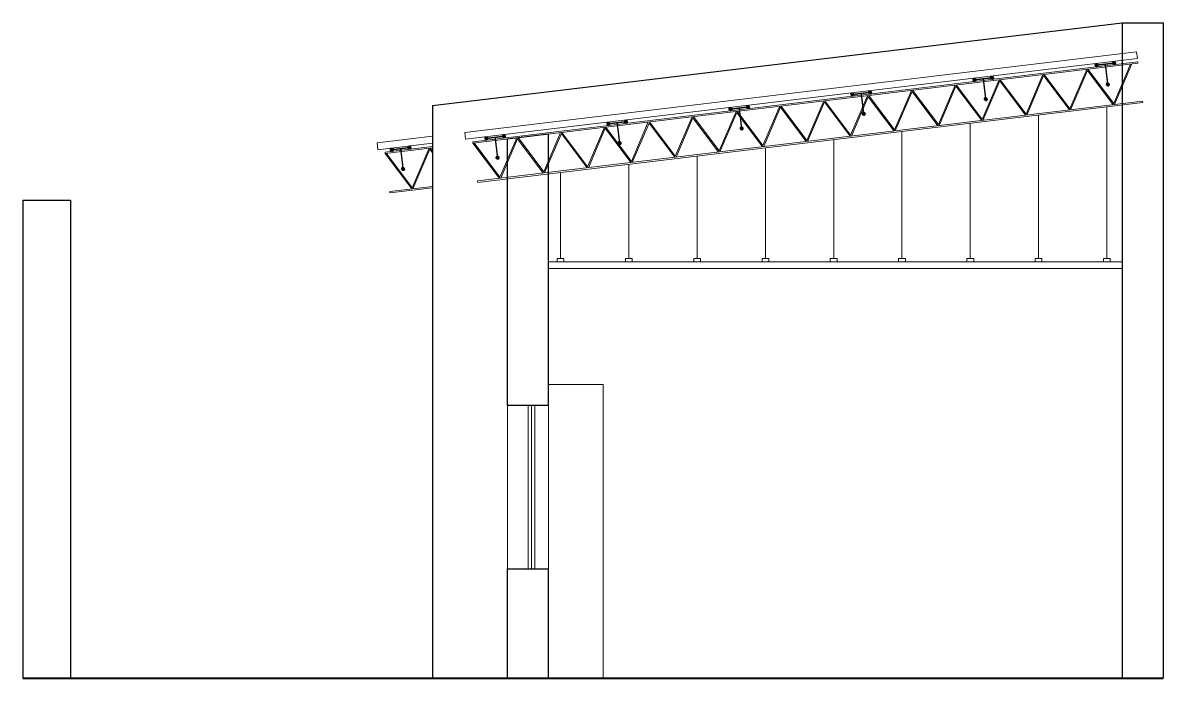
# Model space of a CAD drawing. Header units: millimetres. Extents: x 461.5 to 558.8, y 615.3 to 694.8.
# Drawn here: x 479.76 to 488.11, y 632.41 to 637.21 of the extents above; entities that cross this region are included whole.
import ezdxf

# ---------------------------------------------------------------- set-up
doc = ezdxf.new("R2010")
doc.units = ezdxf.units.MM
doc.header["$LTSCALE"] = 5
for name, color, linetype, lineweight in [('0.10 correas', 164, 'Continuous', 0), ('aberturas', 37, 'Continuous', 5), ('barrido', 36, 'Continuous', 5), ('filigranas', 151, 'Continuous', 9), ('linea tierra', 71, 'Continuous', 40), ('muros', 81, 'Continuous', 30), ('muros nuevos', 1, 'Continuous', 30)]:
    doc.layers.add(name, color=color, linetype=linetype, lineweight=lineweight)

# ---------------------------------------------------------------- blocks, each defined once
blk = doc.blocks.new('correa')
at = {"layer": '0.10 correas'}
h = blk.add_hatch(dxfattribs=at)
h.set_pattern_fill('ANSI31', color=256, scale=0.01, style=0)
h.set_pattern_definition([(45, (85.9811707, -102.5951303), (-0.000883883476, 0.000883883476), [])])
h.paths.add_polyline_path([(-0.077, 0, 1), (-0.053, 0, 1)])
h = blk.add_hatch(dxfattribs=at)
h.set_pattern_fill('ANSI31', color=256, scale=0.01, style=0)
h.set_pattern_definition([(45, (86.1111707, -102.5951303), (-0.000883883476, 0.000883883476), [])])
h.paths.add_polyline_path([(0.053, 0, 1), (0.077, 0, 1)])
h = blk.add_hatch(dxfattribs=at)
h.set_pattern_fill('ANSI31', color=256, scale=0.01, style=0)
h.set_pattern_definition([(45, (86.0461707, -102.7451303), (-0.000883883476, 0.000883883476), [])])
h.paths.add_polyline_path([(-0.012, -0.15, 1), (0.012, -0.15, 1)])
at = {"layer": '0.10 correas', "const_width": 0.01}
for points in [[(-0.053, 0), (0.053, 0)], [(0, -0.138), (0, 0)]]:
    blk.add_lwpolyline(points, dxfattribs=at)
at = {"layer": '0.10 correas'}
for centre in [(-0.065, 0), (0.065, 0), (0, -0.15)]:
    blk.add_circle(centre, 0.012, dxfattribs=at)

msp = doc.modelspace()

# ---------------------------------------------------------------- linework, layer by layer
at = {"layer": 'aberturas'}
for p, q in [((483.6052, 635.4564), (487.8052, 635.4564)), ((483.6052, 635.4064), (487.8052, 635.4064)), ((483.6052, 634.5564), (484.0052, 634.5564)), ((484.0052, 634.5564), (484.0052, 632.4064)), ((483.3052, 633.2064), (483.3052, 634.4064)), ((483.6052, 634.4064), (483.6052, 633.2064))]:
    msp.add_line(p, q, dxfattribs=at)
at = {"layer": 'barrido'}
for p, q in [((482.9916, 636.4033), (487.9106, 636.9936)), ((482.9975, 636.3537), (487.9166, 636.944)), ((487.9166, 636.944), (487.9106, 636.9936)), ((487.1927, 635.4814), (487.1927, 636.5308)), ((487.6927, 635.4814), (487.6927, 636.5908)), ((486.6927, 635.4814), (486.6927, 636.4708)), ((482.3495, 636.3263), (482.7552, 636.375)), ((482.9916, 636.4033), (482.9975, 636.3537)), ((486.1927, 635.4814), (486.1927, 636.4108)), ((482.3495, 636.3263), (482.3555, 636.2766)), ((482.3555, 636.2766), (482.7552, 636.3246)), ((485.1927, 635.4814), (485.1927, 636.2908)), ((485.6927, 635.4814), (485.6927, 636.3508)), ((484.6927, 635.4814), (484.6927, 636.2308)), ((483.6927, 635.4814), (483.6927, 636.1108)), ((484.1927, 635.4814), (484.1927, 636.1708)), ((483.3052, 635.4814), (483.3052, 636.0508)), ((483.4552, 634.4064), (483.4552, 633.2064)), ((483.4802, 634.4064), (483.4802, 633.2064)), ((483.5052, 634.4064), (483.5052, 633.2064))]:
    msp.add_line(p, q, dxfattribs=at)
for points in [[(483.7177, 635.4564), (483.6677, 635.4564), (483.6677, 635.4814), (483.7177, 635.4814)], [(484.2177, 635.4564), (484.1677, 635.4564), (484.1677, 635.4814), (484.2177, 635.4814)], [(484.7177, 635.4564), (484.6677, 635.4564), (484.6677, 635.4814), (484.7177, 635.4814)], [(485.2177, 635.4564), (485.1677, 635.4564), (485.1677, 635.4814), (485.2177, 635.4814)], [(485.7177, 635.4564), (485.6677, 635.4564), (485.6677, 635.4814), (485.7177, 635.4814)], [(486.2177, 635.4564), (486.1677, 635.4564), (486.1677, 635.4814), (486.2177, 635.4814)], [(486.7177, 635.4564), (486.6677, 635.4564), (486.6677, 635.4814), (486.7177, 635.4814)], [(487.2177, 635.4564), (487.1677, 635.4564), (487.1677, 635.4814), (487.2177, 635.4814)], [(487.7177, 635.4564), (487.6677, 635.4564), (487.6677, 635.4814), (487.7177, 635.4814)]]:
    msp.add_lwpolyline(points, close=True, dxfattribs=at)
at = {"layer": 'filigranas'}
for p, q in [((483.05, 636.3358), (487.9194, 636.9201)), ((483.0512, 636.3259), (487.9206, 636.9102)), ((487.5454, 636.8652), (487.4219, 636.5764)), ((487.5509, 636.8578), (487.4274, 636.569)), ((487.5509, 636.8578), (487.7393, 636.6064)), ((487.5546, 636.8663), (487.7429, 636.6149)), ((487.8664, 636.9037), (487.7429, 636.6149)), ((487.8756, 636.9048), (487.7484, 636.6075)), ((487.9206, 636.9102), (487.9194, 636.9201)), ((486.9034, 636.7881), (486.7799, 636.4994)), ((486.9089, 636.7807), (486.7854, 636.492)), ((486.9089, 636.7807), (487.0972, 636.5294)), ((486.9125, 636.7892), (487.1009, 636.5379)), ((487.2244, 636.8267), (487.1009, 636.5379)), ((487.2299, 636.8193), (487.1064, 636.5305)), ((487.2299, 636.8193), (487.4182, 636.5679)), ((487.2336, 636.8278), (487.4219, 636.5764)), ((486.2613, 636.7111), (486.1378, 636.4223)), ((486.2669, 636.7037), (486.1434, 636.4149)), ((486.2669, 636.7037), (486.4552, 636.4524)), ((486.2705, 636.7122), (486.4588, 636.4608)), ((486.5824, 636.7496), (486.4588, 636.4608)), ((486.5879, 636.7422), (486.4644, 636.4535)), ((486.5879, 636.7422), (486.7762, 636.4909)), ((486.5915, 636.7507), (486.7799, 636.4994)), ((483.0846, 636.0479), (487.954, 636.6322)), ((483.0858, 636.0379), (487.9552, 636.6223)), ((485.6193, 636.6341), (485.4958, 636.3453)), ((485.6249, 636.6267), (485.5013, 636.3379)), ((485.6249, 636.6267), (485.8132, 636.3753)), ((485.6285, 636.6352), (485.8168, 636.3838)), ((485.9403, 636.6726), (485.8168, 636.3838)), ((485.9459, 636.6652), (485.8224, 636.3764)), ((485.9459, 636.6652), (486.1342, 636.4138)), ((485.9495, 636.6737), (486.1378, 636.4223)), ((487.9552, 636.6223), (487.954, 636.6322)), ((484.9773, 636.557), (484.8538, 636.2682)), ((484.9828, 636.5496), (484.8593, 636.2608)), ((484.9828, 636.5496), (485.1712, 636.2983)), ((484.9865, 636.5581), (485.1748, 636.3068)), ((485.2983, 636.5955), (485.1748, 636.3068)), ((485.3038, 636.5881), (485.1803, 636.2994)), ((485.3038, 636.5881), (485.4922, 636.3368)), ((485.3075, 636.5966), (485.4958, 636.3453)), ((484.0142, 636.4414), (483.8907, 636.1527)), ((484.0234, 636.4425), (484.2117, 636.1912)), ((484.3353, 636.48), (484.2117, 636.1912)), ((484.3408, 636.4726), (484.2173, 636.1838)), ((484.3408, 636.4726), (484.5291, 636.2212)), ((484.3444, 636.4811), (484.5328, 636.2297)), ((484.6563, 636.5185), (484.5328, 636.2297)), ((484.6618, 636.5111), (484.5383, 636.2223)), ((484.6618, 636.5111), (484.8501, 636.2597)), ((484.6654, 636.5196), (484.8538, 636.2682)), ((483.3722, 636.3644), (483.2487, 636.0756)), ((483.3778, 636.357), (483.2542, 636.0682)), ((483.3778, 636.357), (483.5661, 636.1057)), ((483.3814, 636.3655), (483.5697, 636.1142)), ((483.6932, 636.4029), (483.5697, 636.1142)), ((483.6988, 636.3955), (483.5753, 636.1068)), ((483.6988, 636.3955), (483.8871, 636.1442)), ((483.7024, 636.404), (483.8907, 636.1527)), ((484.0198, 636.4341), (483.8963, 636.1453)), ((484.0198, 636.4341), (484.2081, 636.1827)), ((482.408, 636.2588), (482.7552, 636.3004)), ((482.4092, 636.2488), (482.7552, 636.2904)), ((482.7302, 636.2874), (482.6067, 635.9986)), ((482.7357, 636.28), (482.6122, 635.9912)), ((482.7357, 636.28), (482.7552, 636.254)), ((482.7394, 636.2885), (482.7552, 636.2673)), ((483.0512, 636.3259), (483.05, 636.3358)), ((483.0512, 636.3259), (483.2451, 636.0671)), ((483.0604, 636.327), (483.2487, 636.0756)), ((482.4092, 636.2488), (482.408, 636.2588)), ((482.4092, 636.2488), (482.603, 635.9901)), ((482.4184, 636.2499), (482.6067, 635.9986)), ((483.0858, 636.0379), (483.0846, 636.0479)), ((482.4425, 635.9708), (482.7552, 636.0084)), ((482.4437, 635.9609), (482.4425, 635.9708)), ((482.4437, 635.9609), (482.7552, 635.9983))]:
    msp.add_line(p, q, dxfattribs=at)
at = {"layer": 'linea tierra'}
msp.add_line((479.7552, 632.4064), (488.1052, 632.4064), dxfattribs=at)
at = {"layer": 'muros'}
for p, q in [((487.8052, 637.2064), (487.8052, 632.4064)), ((487.8052, 637.2064), (488.1052, 637.2064)), ((488.1052, 637.2064), (488.1052, 632.4064)), ((483.3052, 636.3564), (483.6052, 636.3924)), ((483.3052, 634.4064), (483.3052, 636.3564)), ((483.6052, 634.4064), (483.6052, 636.3924)), ((479.7552, 635.9064), (479.7552, 632.4064)), ((479.7552, 635.9064), (480.1052, 635.9064)), ((480.1052, 635.9064), (480.1052, 632.4064)), ((483.3052, 634.4064), (483.6052, 634.4064)), ((483.3052, 632.4064), (483.3052, 633.2064)), ((483.3052, 633.2064), (483.6052, 633.2064)), ((483.6052, 632.4064), (483.6052, 633.2064))]:
    msp.add_line(p, q, dxfattribs=at)
at = {"layer": 'muros nuevos'}
for q in [(487.8052, 637.2064), (482.7552, 632.4064)]:
    msp.add_line((482.7552, 636.6004), q, dxfattribs=at)

# ---------------------------------------------------------------- block references
at = {"layer": '0.10 correas', "rotation": 6.842773412879031}
for p in [(487.6816, 636.9037), (486.788, 636.7965), (485.8944, 636.6892), (485.0009, 636.582), (484.1073, 636.4748), (483.2137, 636.3675), (482.522, 636.2845)]:
    msp.add_blockref('correa', p, dxfattribs=at)

doc.saveas('drawing.dxf')
